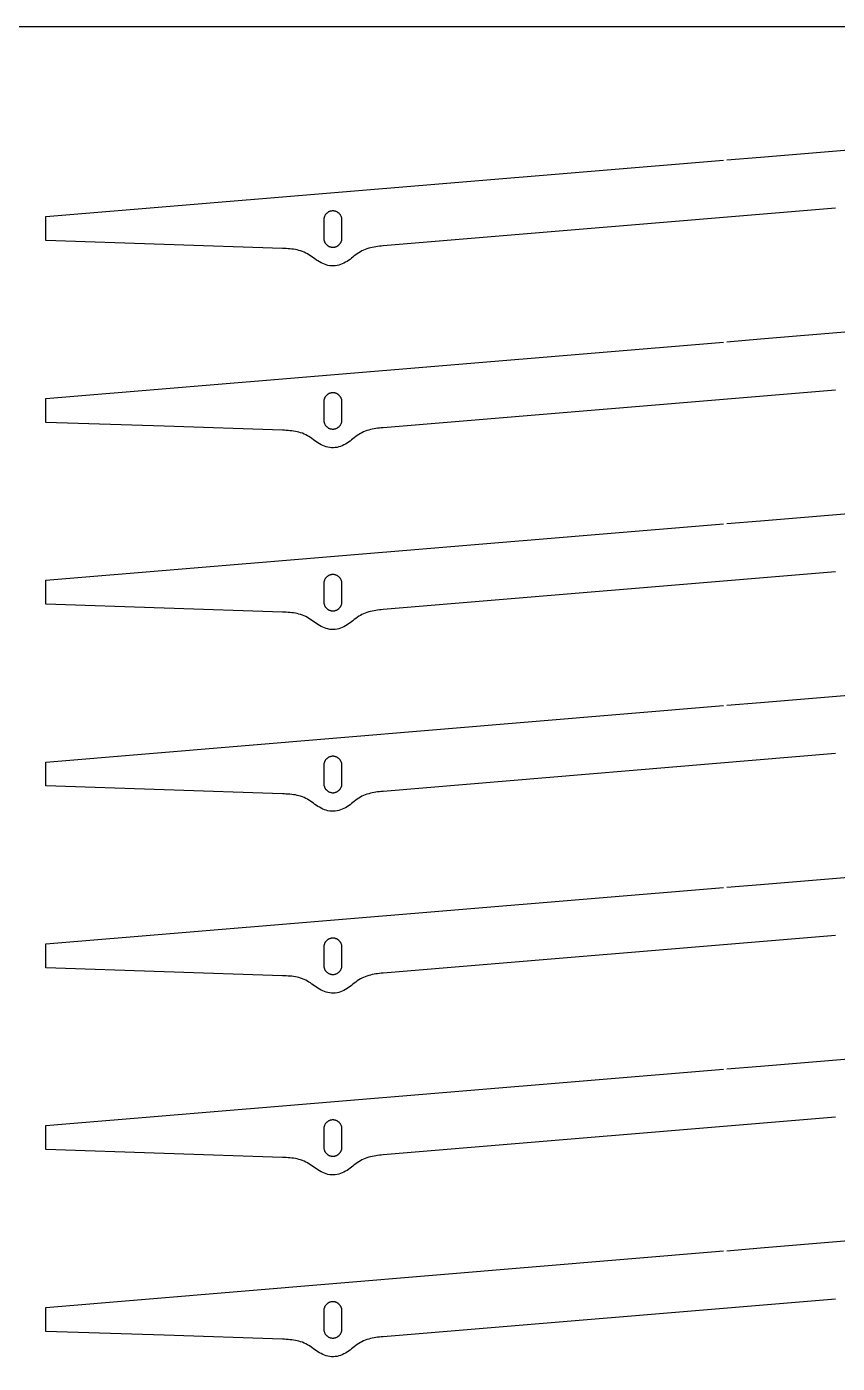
# Model space of a CAD drawing. Header units: millimetres. Extents: x 0 to 590, y 0 to 295.
# Drawn here: x 158.8 to 243.5, y 155.3 to 295 of the extents above; entities that cross this region are included whole.
import ezdxf

# ---------------------------------------------------------------- set-up
doc = ezdxf.new("R2010")
doc.units = ezdxf.units.MM
doc.layers.add('CUT_red', color=1, linetype='Continuous', true_color=0xff0000)
doc.layers.add('REF_delete', color=7, linetype='Continuous')

msp = doc.modelspace()

# ---------------------------------------------------------------- linework, layer by layer
at = {"layer": 'CUT_red', "true_color": 0xff0000}
for points in [[(231.96, 281.08), (235.49, 281.37), (310.18, 287.6), (310.24, 287.6), (310.3, 287.61)], [(243.34, 276.03), (196.05, 272.09), (195.86, 272.07), (195.67, 272.05), (195.48, 272.03), (195.29, 272), (195.1, 271.97), (194.92, 271.93), (194.73, 271.89), (194.55, 271.84), (194.36, 271.79), (194.18, 271.72), (194.01, 271.65), (193.84, 271.57), (193.67, 271.48), (193.51, 271.38), (193.35, 271.27), (193.2, 271.16), (193.04, 271.04), (192.89, 270.92), (192.74, 270.81), (192.59, 270.69), (192.43, 270.58), (192.28, 270.48), (192.11, 270.38), (191.94, 270.29), (191.77, 270.21), (191.59, 270.14), (191.41, 270.08), (191.23, 270.04), (191.04, 270.01), (190.85, 270), (190.66, 270), (190.47, 270.02), (190.28, 270.06), (190.09, 270.11), (189.91, 270.17), (189.74, 270.24), (189.57, 270.32), (189.4, 270.42), (189.24, 270.52), (189.08, 270.62), (188.92, 270.73), (188.76, 270.84), (188.61, 270.95), (188.45, 271.06), (188.29, 271.16), (188.13, 271.26), (187.96, 271.35), (187.79, 271.43), (187.61, 271.51), (187.43, 271.57), (187.25, 271.62), (187.07, 271.67), (186.88, 271.71), (186.69, 271.74), (186.5, 271.76), (186.31, 271.78), (186.12, 271.79), (185.93, 271.81), (185.74, 271.82), (185.55, 271.82), (173.18, 272.24), (160.8, 272.65), (160.8, 273.9), (160.8, 275.15), (231.61, 281.05)], [(191.75, 274.8), (191.75, 274.85), (191.75, 274.89), (191.74, 274.94), (191.73, 274.99), (191.72, 275.03), (191.71, 275.08), (191.69, 275.12), (191.68, 275.16), (191.66, 275.21), (191.64, 275.25), (191.61, 275.29), (191.59, 275.33), (191.56, 275.37), (191.53, 275.4), (191.5, 275.44), (191.47, 275.47), (191.44, 275.5), (191.4, 275.53), (191.37, 275.56), (191.33, 275.59), (191.29, 275.61), (191.25, 275.64), (191.21, 275.66), (191.16, 275.68), (191.12, 275.69), (191.08, 275.71), (191.03, 275.72), (190.99, 275.73), (190.94, 275.74), (190.89, 275.75), (190.85, 275.75), (190.8, 275.75), (190.75, 275.75), (190.71, 275.75), (190.66, 275.74), (190.61, 275.73), (190.57, 275.72), (190.52, 275.71), (190.48, 275.69), (190.44, 275.68), (190.39, 275.66), (190.35, 275.64), (190.31, 275.61), (190.27, 275.59), (190.23, 275.56), (190.2, 275.53), (190.16, 275.5), (190.13, 275.47), (190.1, 275.44), (190.07, 275.4), (190.04, 275.37), (190.01, 275.33), (189.99, 275.29), (189.96, 275.25), (189.94, 275.21), (189.92, 275.16), (189.91, 275.12), (189.89, 275.08), (189.88, 275.03), (189.87, 274.99), (189.86, 274.94), (189.85, 274.89), (189.85, 274.85), (189.85, 274.8), (189.85, 272.9), (189.85, 272.85), (189.85, 272.81), (189.86, 272.76), (189.87, 272.71), (189.88, 272.67), (189.89, 272.62), (189.91, 272.58), (189.92, 272.54), (189.94, 272.49), (189.96, 272.45), (189.99, 272.41), (190.01, 272.37), (190.04, 272.33), (190.07, 272.3), (190.1, 272.26), (190.13, 272.23), (190.16, 272.2), (190.2, 272.17), (190.23, 272.14), (190.27, 272.11), (190.31, 272.09), (190.35, 272.06), (190.39, 272.04), (190.44, 272.02), (190.48, 272.01), (190.52, 271.99), (190.57, 271.98), (190.61, 271.97), (190.66, 271.96), (190.71, 271.95), (190.75, 271.95), (190.8, 271.95), (190.85, 271.95), (190.89, 271.95), (190.94, 271.96), (190.99, 271.97), (191.03, 271.98), (191.08, 271.99), (191.12, 272.01), (191.16, 272.02), (191.21, 272.04), (191.25, 272.06), (191.29, 272.09), (191.33, 272.11), (191.37, 272.14), (191.4, 272.17), (191.44, 272.2), (191.47, 272.23), (191.5, 272.26), (191.53, 272.3), (191.56, 272.33), (191.59, 272.37), (191.61, 272.41), (191.64, 272.45), (191.66, 272.49), (191.68, 272.54), (191.69, 272.58), (191.71, 272.62), (191.72, 272.67), (191.73, 272.71), (191.74, 272.76), (191.75, 272.81), (191.75, 272.85), (191.75, 272.9), (191.75, 274.8)], [(231.96, 262.08), (235.49, 262.37), (310.18, 268.6), (310.24, 268.6), (310.3, 268.61)], [(243.34, 257.03), (196.05, 253.09), (195.86, 253.07), (195.67, 253.05), (195.48, 253.03), (195.29, 253), (195.1, 252.97), (194.92, 252.93), (194.73, 252.89), (194.55, 252.84), (194.36, 252.79), (194.18, 252.72), (194.01, 252.65), (193.84, 252.57), (193.67, 252.48), (193.51, 252.38), (193.35, 252.27), (193.2, 252.16), (193.04, 252.04), (192.89, 251.92), (192.74, 251.81), (192.59, 251.69), (192.43, 251.58), (192.28, 251.48), (192.11, 251.38), (191.94, 251.29), (191.77, 251.21), (191.59, 251.14), (191.41, 251.08), (191.23, 251.04), (191.04, 251.01), (190.85, 251), (190.66, 251), (190.47, 251.02), (190.28, 251.06), (190.09, 251.11), (189.91, 251.17), (189.74, 251.24), (189.57, 251.32), (189.4, 251.42), (189.24, 251.52), (189.08, 251.62), (188.92, 251.73), (188.76, 251.84), (188.61, 251.95), (188.45, 252.06), (188.29, 252.16), (188.13, 252.26), (187.96, 252.35), (187.79, 252.43), (187.61, 252.51), (187.43, 252.57), (187.25, 252.62), (187.07, 252.67), (186.88, 252.71), (186.69, 252.74), (186.5, 252.76), (186.31, 252.78), (186.12, 252.79), (185.93, 252.81), (185.74, 252.82), (185.55, 252.82), (173.18, 253.24), (160.8, 253.65), (160.8, 254.9), (160.8, 256.15), (231.61, 262.05)], [(191.75, 255.8), (191.75, 255.85), (191.75, 255.89), (191.74, 255.94), (191.73, 255.99), (191.72, 256.03), (191.71, 256.08), (191.69, 256.12), (191.68, 256.16), (191.66, 256.21), (191.64, 256.25), (191.61, 256.29), (191.59, 256.33), (191.56, 256.37), (191.53, 256.4), (191.5, 256.44), (191.47, 256.47), (191.44, 256.5), (191.4, 256.53), (191.37, 256.56), (191.33, 256.59), (191.29, 256.61), (191.25, 256.64), (191.21, 256.66), (191.16, 256.68), (191.12, 256.69), (191.08, 256.71), (191.03, 256.72), (190.99, 256.73), (190.94, 256.74), (190.89, 256.75), (190.85, 256.75), (190.8, 256.75), (190.75, 256.75), (190.71, 256.75), (190.66, 256.74), (190.61, 256.73), (190.57, 256.72), (190.52, 256.71), (190.48, 256.69), (190.44, 256.68), (190.39, 256.66), (190.35, 256.64), (190.31, 256.61), (190.27, 256.59), (190.23, 256.56), (190.2, 256.53), (190.16, 256.5), (190.13, 256.47), (190.1, 256.44), (190.07, 256.4), (190.04, 256.37), (190.01, 256.33), (189.99, 256.29), (189.96, 256.25), (189.94, 256.21), (189.92, 256.16), (189.91, 256.12), (189.89, 256.08), (189.88, 256.03), (189.87, 255.99), (189.86, 255.94), (189.85, 255.89), (189.85, 255.85), (189.85, 255.8), (189.85, 253.9), (189.85, 253.85), (189.85, 253.81), (189.86, 253.76), (189.87, 253.71), (189.88, 253.67), (189.89, 253.62), (189.91, 253.58), (189.92, 253.54), (189.94, 253.49), (189.96, 253.45), (189.99, 253.41), (190.01, 253.37), (190.04, 253.33), (190.07, 253.3), (190.1, 253.26), (190.13, 253.23), (190.16, 253.2), (190.2, 253.17), (190.23, 253.14), (190.27, 253.11), (190.31, 253.09), (190.35, 253.06), (190.39, 253.04), (190.44, 253.02), (190.48, 253.01), (190.52, 252.99), (190.57, 252.98), (190.61, 252.97), (190.66, 252.96), (190.71, 252.95), (190.75, 252.95), (190.8, 252.95), (190.85, 252.95), (190.89, 252.95), (190.94, 252.96), (190.99, 252.97), (191.03, 252.98), (191.08, 252.99), (191.12, 253.01), (191.16, 253.02), (191.21, 253.04), (191.25, 253.06), (191.29, 253.09), (191.33, 253.11), (191.37, 253.14), (191.4, 253.17), (191.44, 253.2), (191.47, 253.23), (191.5, 253.26), (191.53, 253.3), (191.56, 253.33), (191.59, 253.37), (191.61, 253.41), (191.64, 253.45), (191.66, 253.49), (191.68, 253.54), (191.69, 253.58), (191.71, 253.62), (191.72, 253.67), (191.73, 253.71), (191.74, 253.76), (191.75, 253.81), (191.75, 253.85), (191.75, 253.9), (191.75, 255.8)], [(231.96, 243.08), (235.49, 243.37), (310.18, 249.6), (310.24, 249.6), (310.3, 249.61)], [(243.34, 238.03), (196.05, 234.09), (195.86, 234.07), (195.67, 234.05), (195.48, 234.03), (195.29, 234), (195.1, 233.97), (194.92, 233.93), (194.73, 233.89), (194.55, 233.84), (194.36, 233.79), (194.18, 233.72), (194.01, 233.65), (193.84, 233.57), (193.67, 233.48), (193.51, 233.38), (193.35, 233.27), (193.2, 233.16), (193.04, 233.04), (192.89, 232.92), (192.74, 232.81), (192.59, 232.69), (192.43, 232.58), (192.28, 232.48), (192.11, 232.38), (191.94, 232.29), (191.77, 232.21), (191.59, 232.14), (191.41, 232.08), (191.23, 232.04), (191.04, 232.01), (190.85, 232), (190.66, 232), (190.47, 232.02), (190.28, 232.06), (190.09, 232.11), (189.91, 232.17), (189.74, 232.24), (189.57, 232.32), (189.4, 232.42), (189.24, 232.52), (189.08, 232.62), (188.92, 232.73), (188.76, 232.84), (188.61, 232.95), (188.45, 233.06), (188.29, 233.16), (188.13, 233.26), (187.96, 233.35), (187.79, 233.43), (187.61, 233.51), (187.43, 233.57), (187.25, 233.62), (187.07, 233.67), (186.88, 233.71), (186.69, 233.74), (186.5, 233.76), (186.31, 233.78), (186.12, 233.79), (185.93, 233.81), (185.74, 233.82), (185.55, 233.82), (173.18, 234.24), (160.8, 234.65), (160.8, 235.9), (160.8, 237.15), (231.61, 243.05)], [(191.75, 236.8), (191.75, 236.85), (191.75, 236.89), (191.74, 236.94), (191.73, 236.99), (191.72, 237.03), (191.71, 237.08), (191.69, 237.12), (191.68, 237.16), (191.66, 237.21), (191.64, 237.25), (191.61, 237.29), (191.59, 237.33), (191.56, 237.37), (191.53, 237.4), (191.5, 237.44), (191.47, 237.47), (191.44, 237.5), (191.4, 237.53), (191.37, 237.56), (191.33, 237.59), (191.29, 237.61), (191.25, 237.64), (191.21, 237.66), (191.16, 237.68), (191.12, 237.69), (191.08, 237.71), (191.03, 237.72), (190.99, 237.73), (190.94, 237.74), (190.89, 237.75), (190.85, 237.75), (190.8, 237.75), (190.75, 237.75), (190.71, 237.75), (190.66, 237.74), (190.61, 237.73), (190.57, 237.72), (190.52, 237.71), (190.48, 237.69), (190.44, 237.68), (190.39, 237.66), (190.35, 237.64), (190.31, 237.61), (190.27, 237.59), (190.23, 237.56), (190.2, 237.53), (190.16, 237.5), (190.13, 237.47), (190.1, 237.44), (190.07, 237.4), (190.04, 237.37), (190.01, 237.33), (189.99, 237.29), (189.96, 237.25), (189.94, 237.21), (189.92, 237.16), (189.91, 237.12), (189.89, 237.08), (189.88, 237.03), (189.87, 236.99), (189.86, 236.94), (189.85, 236.89), (189.85, 236.85), (189.85, 236.8), (189.85, 234.9), (189.85, 234.85), (189.85, 234.81), (189.86, 234.76), (189.87, 234.71), (189.88, 234.67), (189.89, 234.62), (189.91, 234.58), (189.92, 234.54), (189.94, 234.49), (189.96, 234.45), (189.99, 234.41), (190.01, 234.37), (190.04, 234.33), (190.07, 234.3), (190.1, 234.26), (190.13, 234.23), (190.16, 234.2), (190.2, 234.17), (190.23, 234.14), (190.27, 234.11), (190.31, 234.09), (190.35, 234.06), (190.39, 234.04), (190.44, 234.02), (190.48, 234.01), (190.52, 233.99), (190.57, 233.98), (190.61, 233.97), (190.66, 233.96), (190.71, 233.95), (190.75, 233.95), (190.8, 233.95), (190.85, 233.95), (190.89, 233.95), (190.94, 233.96), (190.99, 233.97), (191.03, 233.98), (191.08, 233.99), (191.12, 234.01), (191.16, 234.02), (191.21, 234.04), (191.25, 234.06), (191.29, 234.09), (191.33, 234.11), (191.37, 234.14), (191.4, 234.17), (191.44, 234.2), (191.47, 234.23), (191.5, 234.26), (191.53, 234.3), (191.56, 234.33), (191.59, 234.37), (191.61, 234.41), (191.64, 234.45), (191.66, 234.49), (191.68, 234.54), (191.69, 234.58), (191.71, 234.62), (191.72, 234.67), (191.73, 234.71), (191.74, 234.76), (191.75, 234.81), (191.75, 234.85), (191.75, 234.9), (191.75, 236.8)], [(231.96, 224.08), (235.49, 224.37), (310.18, 230.6), (310.24, 230.6), (310.3, 230.61)], [(243.34, 219.03), (196.05, 215.09), (195.86, 215.07), (195.67, 215.05), (195.48, 215.03), (195.29, 215), (195.1, 214.97), (194.92, 214.93), (194.73, 214.89), (194.55, 214.84), (194.36, 214.79), (194.18, 214.72), (194.01, 214.65), (193.84, 214.57), (193.67, 214.48), (193.51, 214.38), (193.35, 214.27), (193.2, 214.16), (193.04, 214.04), (192.89, 213.92), (192.74, 213.81), (192.59, 213.69), (192.43, 213.58), (192.28, 213.48), (192.11, 213.38), (191.94, 213.29), (191.77, 213.21), (191.59, 213.14), (191.41, 213.08), (191.23, 213.04), (191.04, 213.01), (190.85, 213), (190.66, 213), (190.47, 213.02), (190.28, 213.06), (190.09, 213.11), (189.91, 213.17), (189.74, 213.24), (189.57, 213.32), (189.4, 213.42), (189.24, 213.52), (189.08, 213.62), (188.92, 213.73), (188.76, 213.84), (188.61, 213.95), (188.45, 214.06), (188.29, 214.16), (188.13, 214.26), (187.96, 214.35), (187.79, 214.43), (187.61, 214.51), (187.43, 214.57), (187.25, 214.62), (187.07, 214.67), (186.88, 214.71), (186.69, 214.74), (186.5, 214.76), (186.31, 214.78), (186.12, 214.79), (185.93, 214.81), (185.74, 214.82), (185.55, 214.82), (173.18, 215.24), (160.8, 215.65), (160.8, 216.9), (160.8, 218.15), (231.61, 224.05)], [(191.75, 217.8), (191.75, 217.85), (191.75, 217.89), (191.74, 217.94), (191.73, 217.99), (191.72, 218.03), (191.71, 218.08), (191.69, 218.12), (191.68, 218.16), (191.66, 218.21), (191.64, 218.25), (191.61, 218.29), (191.59, 218.33), (191.56, 218.37), (191.53, 218.4), (191.5, 218.44), (191.47, 218.47), (191.44, 218.5), (191.4, 218.53), (191.37, 218.56), (191.33, 218.59), (191.29, 218.61), (191.25, 218.64), (191.21, 218.66), (191.16, 218.68), (191.12, 218.69), (191.08, 218.71), (191.03, 218.72), (190.99, 218.73), (190.94, 218.74), (190.89, 218.75), (190.85, 218.75), (190.8, 218.75), (190.75, 218.75), (190.71, 218.75), (190.66, 218.74), (190.61, 218.73), (190.57, 218.72), (190.52, 218.71), (190.48, 218.69), (190.44, 218.68), (190.39, 218.66), (190.35, 218.64), (190.31, 218.61), (190.27, 218.59), (190.23, 218.56), (190.2, 218.53), (190.16, 218.5), (190.13, 218.47), (190.1, 218.44), (190.07, 218.4), (190.04, 218.37), (190.01, 218.33), (189.99, 218.29), (189.96, 218.25), (189.94, 218.21), (189.92, 218.16), (189.91, 218.12), (189.89, 218.08), (189.88, 218.03), (189.87, 217.99), (189.86, 217.94), (189.85, 217.89), (189.85, 217.85), (189.85, 217.8), (189.85, 215.9), (189.85, 215.85), (189.85, 215.81), (189.86, 215.76), (189.87, 215.71), (189.88, 215.67), (189.89, 215.62), (189.91, 215.58), (189.92, 215.54), (189.94, 215.49), (189.96, 215.45), (189.99, 215.41), (190.01, 215.37), (190.04, 215.33), (190.07, 215.3), (190.1, 215.26), (190.13, 215.23), (190.16, 215.2), (190.2, 215.17), (190.23, 215.14), (190.27, 215.11), (190.31, 215.09), (190.35, 215.06), (190.39, 215.04), (190.44, 215.02), (190.48, 215.01), (190.52, 214.99), (190.57, 214.98), (190.61, 214.97), (190.66, 214.96), (190.71, 214.95), (190.75, 214.95), (190.8, 214.95), (190.85, 214.95), (190.89, 214.95), (190.94, 214.96), (190.99, 214.97), (191.03, 214.98), (191.08, 214.99), (191.12, 215.01), (191.16, 215.02), (191.21, 215.04), (191.25, 215.06), (191.29, 215.09), (191.33, 215.11), (191.37, 215.14), (191.4, 215.17), (191.44, 215.2), (191.47, 215.23), (191.5, 215.26), (191.53, 215.3), (191.56, 215.33), (191.59, 215.37), (191.61, 215.41), (191.64, 215.45), (191.66, 215.49), (191.68, 215.54), (191.69, 215.58), (191.71, 215.62), (191.72, 215.67), (191.73, 215.71), (191.74, 215.76), (191.75, 215.81), (191.75, 215.85), (191.75, 215.9), (191.75, 217.8)], [(231.96, 205.08), (235.49, 205.37), (310.18, 211.6), (310.24, 211.6), (310.3, 211.61)], [(243.34, 200.03), (196.05, 196.09), (195.86, 196.07), (195.67, 196.05), (195.48, 196.03), (195.29, 196), (195.1, 195.97), (194.92, 195.93), (194.73, 195.89), (194.55, 195.84), (194.36, 195.79), (194.18, 195.72), (194.01, 195.65), (193.84, 195.57), (193.67, 195.48), (193.51, 195.38), (193.35, 195.27), (193.2, 195.16), (193.04, 195.04), (192.89, 194.92), (192.74, 194.81), (192.59, 194.69), (192.43, 194.58), (192.28, 194.48), (192.11, 194.38), (191.94, 194.29), (191.77, 194.21), (191.59, 194.14), (191.41, 194.08), (191.23, 194.04), (191.04, 194.01), (190.85, 194), (190.66, 194), (190.47, 194.02), (190.28, 194.06), (190.09, 194.11), (189.91, 194.17), (189.74, 194.24), (189.57, 194.32), (189.4, 194.42), (189.24, 194.52), (189.08, 194.62), (188.92, 194.73), (188.76, 194.84), (188.61, 194.95), (188.45, 195.06), (188.29, 195.16), (188.13, 195.26), (187.96, 195.35), (187.79, 195.43), (187.61, 195.51), (187.43, 195.57), (187.25, 195.62), (187.07, 195.67), (186.88, 195.71), (186.69, 195.74), (186.5, 195.76), (186.31, 195.78), (186.12, 195.79), (185.93, 195.81), (185.74, 195.82), (185.55, 195.82), (173.18, 196.24), (160.8, 196.65), (160.8, 197.9), (160.8, 199.15), (231.61, 205.05)], [(191.75, 198.8), (191.75, 198.85), (191.75, 198.89), (191.74, 198.94), (191.73, 198.99), (191.72, 199.03), (191.71, 199.08), (191.69, 199.12), (191.68, 199.16), (191.66, 199.21), (191.64, 199.25), (191.61, 199.29), (191.59, 199.33), (191.56, 199.37), (191.53, 199.4), (191.5, 199.44), (191.47, 199.47), (191.44, 199.5), (191.4, 199.53), (191.37, 199.56), (191.33, 199.59), (191.29, 199.61), (191.25, 199.64), (191.21, 199.66), (191.16, 199.68), (191.12, 199.69), (191.08, 199.71), (191.03, 199.72), (190.99, 199.73), (190.94, 199.74), (190.89, 199.75), (190.85, 199.75), (190.8, 199.75), (190.75, 199.75), (190.71, 199.75), (190.66, 199.74), (190.61, 199.73), (190.57, 199.72), (190.52, 199.71), (190.48, 199.69), (190.44, 199.68), (190.39, 199.66), (190.35, 199.64), (190.31, 199.61), (190.27, 199.59), (190.23, 199.56), (190.2, 199.53), (190.16, 199.5), (190.13, 199.47), (190.1, 199.44), (190.07, 199.4), (190.04, 199.37), (190.01, 199.33), (189.99, 199.29), (189.96, 199.25), (189.94, 199.21), (189.92, 199.16), (189.91, 199.12), (189.89, 199.08), (189.88, 199.03), (189.87, 198.99), (189.86, 198.94), (189.85, 198.89), (189.85, 198.85), (189.85, 198.8), (189.85, 196.9), (189.85, 196.85), (189.85, 196.81), (189.86, 196.76), (189.87, 196.71), (189.88, 196.67), (189.89, 196.62), (189.91, 196.58), (189.92, 196.54), (189.94, 196.49), (189.96, 196.45), (189.99, 196.41), (190.01, 196.37), (190.04, 196.33), (190.07, 196.3), (190.1, 196.26), (190.13, 196.23), (190.16, 196.2), (190.2, 196.17), (190.23, 196.14), (190.27, 196.11), (190.31, 196.09), (190.35, 196.06), (190.39, 196.04), (190.44, 196.02), (190.48, 196.01), (190.52, 195.99), (190.57, 195.98), (190.61, 195.97), (190.66, 195.96), (190.71, 195.95), (190.75, 195.95), (190.8, 195.95), (190.85, 195.95), (190.89, 195.95), (190.94, 195.96), (190.99, 195.97), (191.03, 195.98), (191.08, 195.99), (191.12, 196.01), (191.16, 196.02), (191.21, 196.04), (191.25, 196.06), (191.29, 196.09), (191.33, 196.11), (191.37, 196.14), (191.4, 196.17), (191.44, 196.2), (191.47, 196.23), (191.5, 196.26), (191.53, 196.3), (191.56, 196.33), (191.59, 196.37), (191.61, 196.41), (191.64, 196.45), (191.66, 196.49), (191.68, 196.54), (191.69, 196.58), (191.71, 196.62), (191.72, 196.67), (191.73, 196.71), (191.74, 196.76), (191.75, 196.81), (191.75, 196.85), (191.75, 196.9), (191.75, 198.8)], [(231.96, 186.08), (235.49, 186.37), (310.18, 192.6), (310.24, 192.6), (310.3, 192.61)], [(243.34, 181.03), (196.05, 177.09), (195.86, 177.07), (195.67, 177.05), (195.48, 177.03), (195.29, 177), (195.1, 176.97), (194.92, 176.93), (194.73, 176.89), (194.55, 176.84), (194.36, 176.79), (194.18, 176.72), (194.01, 176.65), (193.84, 176.57), (193.67, 176.48), (193.51, 176.38), (193.35, 176.27), (193.2, 176.16), (193.04, 176.04), (192.89, 175.92), (192.74, 175.81), (192.59, 175.69), (192.43, 175.58), (192.28, 175.48), (192.11, 175.38), (191.94, 175.29), (191.77, 175.21), (191.59, 175.14), (191.41, 175.08), (191.23, 175.04), (191.04, 175.01), (190.85, 175), (190.66, 175), (190.47, 175.02), (190.28, 175.06), (190.09, 175.11), (189.91, 175.17), (189.74, 175.24), (189.57, 175.32), (189.4, 175.42), (189.24, 175.52), (189.08, 175.62), (188.92, 175.73), (188.76, 175.84), (188.61, 175.95), (188.45, 176.06), (188.29, 176.16), (188.13, 176.26), (187.96, 176.35), (187.79, 176.43), (187.61, 176.51), (187.43, 176.57), (187.25, 176.62), (187.07, 176.67), (186.88, 176.71), (186.69, 176.74), (186.5, 176.76), (186.31, 176.78), (186.12, 176.79), (185.93, 176.81), (185.74, 176.82), (185.55, 176.82), (173.18, 177.24), (160.8, 177.65), (160.8, 178.9), (160.8, 180.15), (231.61, 186.05)], [(191.75, 179.8), (191.75, 179.85), (191.75, 179.89), (191.74, 179.94), (191.73, 179.99), (191.72, 180.03), (191.71, 180.08), (191.69, 180.12), (191.68, 180.16), (191.66, 180.21), (191.64, 180.25), (191.61, 180.29), (191.59, 180.33), (191.56, 180.37), (191.53, 180.4), (191.5, 180.44), (191.47, 180.47), (191.44, 180.5), (191.4, 180.53), (191.37, 180.56), (191.33, 180.59), (191.29, 180.61), (191.25, 180.64), (191.21, 180.66), (191.16, 180.68), (191.12, 180.69), (191.08, 180.71), (191.03, 180.72), (190.99, 180.73), (190.94, 180.74), (190.89, 180.75), (190.85, 180.75), (190.8, 180.75), (190.75, 180.75), (190.71, 180.75), (190.66, 180.74), (190.61, 180.73), (190.57, 180.72), (190.52, 180.71), (190.48, 180.69), (190.44, 180.68), (190.39, 180.66), (190.35, 180.64), (190.31, 180.61), (190.27, 180.59), (190.23, 180.56), (190.2, 180.53), (190.16, 180.5), (190.13, 180.47), (190.1, 180.44), (190.07, 180.4), (190.04, 180.37), (190.01, 180.33), (189.99, 180.29), (189.96, 180.25), (189.94, 180.21), (189.92, 180.16), (189.91, 180.12), (189.89, 180.08), (189.88, 180.03), (189.87, 179.99), (189.86, 179.94), (189.85, 179.89), (189.85, 179.85), (189.85, 179.8), (189.85, 177.9), (189.85, 177.85), (189.85, 177.81), (189.86, 177.76), (189.87, 177.71), (189.88, 177.67), (189.89, 177.62), (189.91, 177.58), (189.92, 177.54), (189.94, 177.49), (189.96, 177.45), (189.99, 177.41), (190.01, 177.37), (190.04, 177.33), (190.07, 177.3), (190.1, 177.26), (190.13, 177.23), (190.16, 177.2), (190.2, 177.17), (190.23, 177.14), (190.27, 177.11), (190.31, 177.09), (190.35, 177.06), (190.39, 177.04), (190.44, 177.02), (190.48, 177.01), (190.52, 176.99), (190.57, 176.98), (190.61, 176.97), (190.66, 176.96), (190.71, 176.95), (190.75, 176.95), (190.8, 176.95), (190.85, 176.95), (190.89, 176.95), (190.94, 176.96), (190.99, 176.97), (191.03, 176.98), (191.08, 176.99), (191.12, 177.01), (191.16, 177.02), (191.21, 177.04), (191.25, 177.06), (191.29, 177.09), (191.33, 177.11), (191.37, 177.14), (191.4, 177.17), (191.44, 177.2), (191.47, 177.23), (191.5, 177.26), (191.53, 177.3), (191.56, 177.33), (191.59, 177.37), (191.61, 177.41), (191.64, 177.45), (191.66, 177.49), (191.68, 177.54), (191.69, 177.58), (191.71, 177.62), (191.72, 177.67), (191.73, 177.71), (191.74, 177.76), (191.75, 177.81), (191.75, 177.85), (191.75, 177.9), (191.75, 179.8)], [(231.96, 167.08), (235.49, 167.37), (310.18, 173.6), (310.24, 173.6), (310.3, 173.61)], [(243.34, 162.03), (196.05, 158.09), (195.86, 158.07), (195.67, 158.05), (195.48, 158.03), (195.29, 158), (195.1, 157.97), (194.92, 157.93), (194.73, 157.89), (194.55, 157.84), (194.36, 157.79), (194.18, 157.72), (194.01, 157.65), (193.84, 157.57), (193.67, 157.48), (193.51, 157.38), (193.35, 157.27), (193.2, 157.16), (193.04, 157.04), (192.89, 156.92), (192.74, 156.81), (192.59, 156.69), (192.43, 156.58), (192.28, 156.48), (192.11, 156.38), (191.94, 156.29), (191.77, 156.21), (191.59, 156.14), (191.41, 156.08), (191.23, 156.04), (191.04, 156.01), (190.85, 156), (190.66, 156), (190.47, 156.02), (190.28, 156.06), (190.09, 156.11), (189.91, 156.17), (189.74, 156.24), (189.57, 156.32), (189.4, 156.42), (189.24, 156.52), (189.08, 156.62), (188.92, 156.73), (188.76, 156.84), (188.61, 156.95), (188.45, 157.06), (188.29, 157.16), (188.13, 157.26), (187.96, 157.35), (187.79, 157.43), (187.61, 157.51), (187.43, 157.57), (187.25, 157.62), (187.07, 157.67), (186.88, 157.71), (186.69, 157.74), (186.5, 157.76), (186.31, 157.78), (186.12, 157.79), (185.93, 157.81), (185.74, 157.82), (185.55, 157.82), (173.18, 158.24), (160.8, 158.65), (160.8, 159.9), (160.8, 161.15), (231.61, 167.05)], [(191.75, 160.8), (191.75, 160.85), (191.75, 160.89), (191.74, 160.94), (191.73, 160.99), (191.72, 161.03), (191.71, 161.08), (191.69, 161.12), (191.68, 161.16), (191.66, 161.21), (191.64, 161.25), (191.61, 161.29), (191.59, 161.33), (191.56, 161.37), (191.53, 161.4), (191.5, 161.44), (191.47, 161.47), (191.44, 161.5), (191.4, 161.53), (191.37, 161.56), (191.33, 161.59), (191.29, 161.61), (191.25, 161.64), (191.21, 161.66), (191.16, 161.68), (191.12, 161.69), (191.08, 161.71), (191.03, 161.72), (190.99, 161.73), (190.94, 161.74), (190.89, 161.75), (190.85, 161.75), (190.8, 161.75), (190.75, 161.75), (190.71, 161.75), (190.66, 161.74), (190.61, 161.73), (190.57, 161.72), (190.52, 161.71), (190.48, 161.69), (190.44, 161.68), (190.39, 161.66), (190.35, 161.64), (190.31, 161.61), (190.27, 161.59), (190.23, 161.56), (190.2, 161.53), (190.16, 161.5), (190.13, 161.47), (190.1, 161.44), (190.07, 161.4), (190.04, 161.37), (190.01, 161.33), (189.99, 161.29), (189.96, 161.25), (189.94, 161.21), (189.92, 161.16), (189.91, 161.12), (189.89, 161.08), (189.88, 161.03), (189.87, 160.99), (189.86, 160.94), (189.85, 160.89), (189.85, 160.85), (189.85, 160.8), (189.85, 158.9), (189.85, 158.85), (189.85, 158.81), (189.86, 158.76), (189.87, 158.71), (189.88, 158.67), (189.89, 158.62), (189.91, 158.58), (189.92, 158.54), (189.94, 158.49), (189.96, 158.45), (189.99, 158.41), (190.01, 158.37), (190.04, 158.33), (190.07, 158.3), (190.1, 158.26), (190.13, 158.23), (190.16, 158.2), (190.2, 158.17), (190.23, 158.14), (190.27, 158.11), (190.31, 158.09), (190.35, 158.06), (190.39, 158.04), (190.44, 158.02), (190.48, 158.01), (190.52, 157.99), (190.57, 157.98), (190.61, 157.97), (190.66, 157.96), (190.71, 157.95), (190.75, 157.95), (190.8, 157.95), (190.85, 157.95), (190.89, 157.95), (190.94, 157.96), (190.99, 157.97), (191.03, 157.98), (191.08, 157.99), (191.12, 158.01), (191.16, 158.02), (191.21, 158.04), (191.25, 158.06), (191.29, 158.09), (191.33, 158.11), (191.37, 158.14), (191.4, 158.17), (191.44, 158.2), (191.47, 158.23), (191.5, 158.26), (191.53, 158.3), (191.56, 158.33), (191.59, 158.37), (191.61, 158.41), (191.64, 158.45), (191.66, 158.49), (191.68, 158.54), (191.69, 158.58), (191.71, 158.62), (191.72, 158.67), (191.73, 158.71), (191.74, 158.76), (191.75, 158.81), (191.75, 158.85), (191.75, 158.9), (191.75, 160.8)]]:
    msp.add_lwpolyline(points, dxfattribs=at)
at = {"layer": 'REF_delete'}
msp.add_lwpolyline([(590, 0), (590, 295), (0, 295), (0, 0), (590, 0)], dxfattribs=at)

doc.saveas('drawing.dxf')
